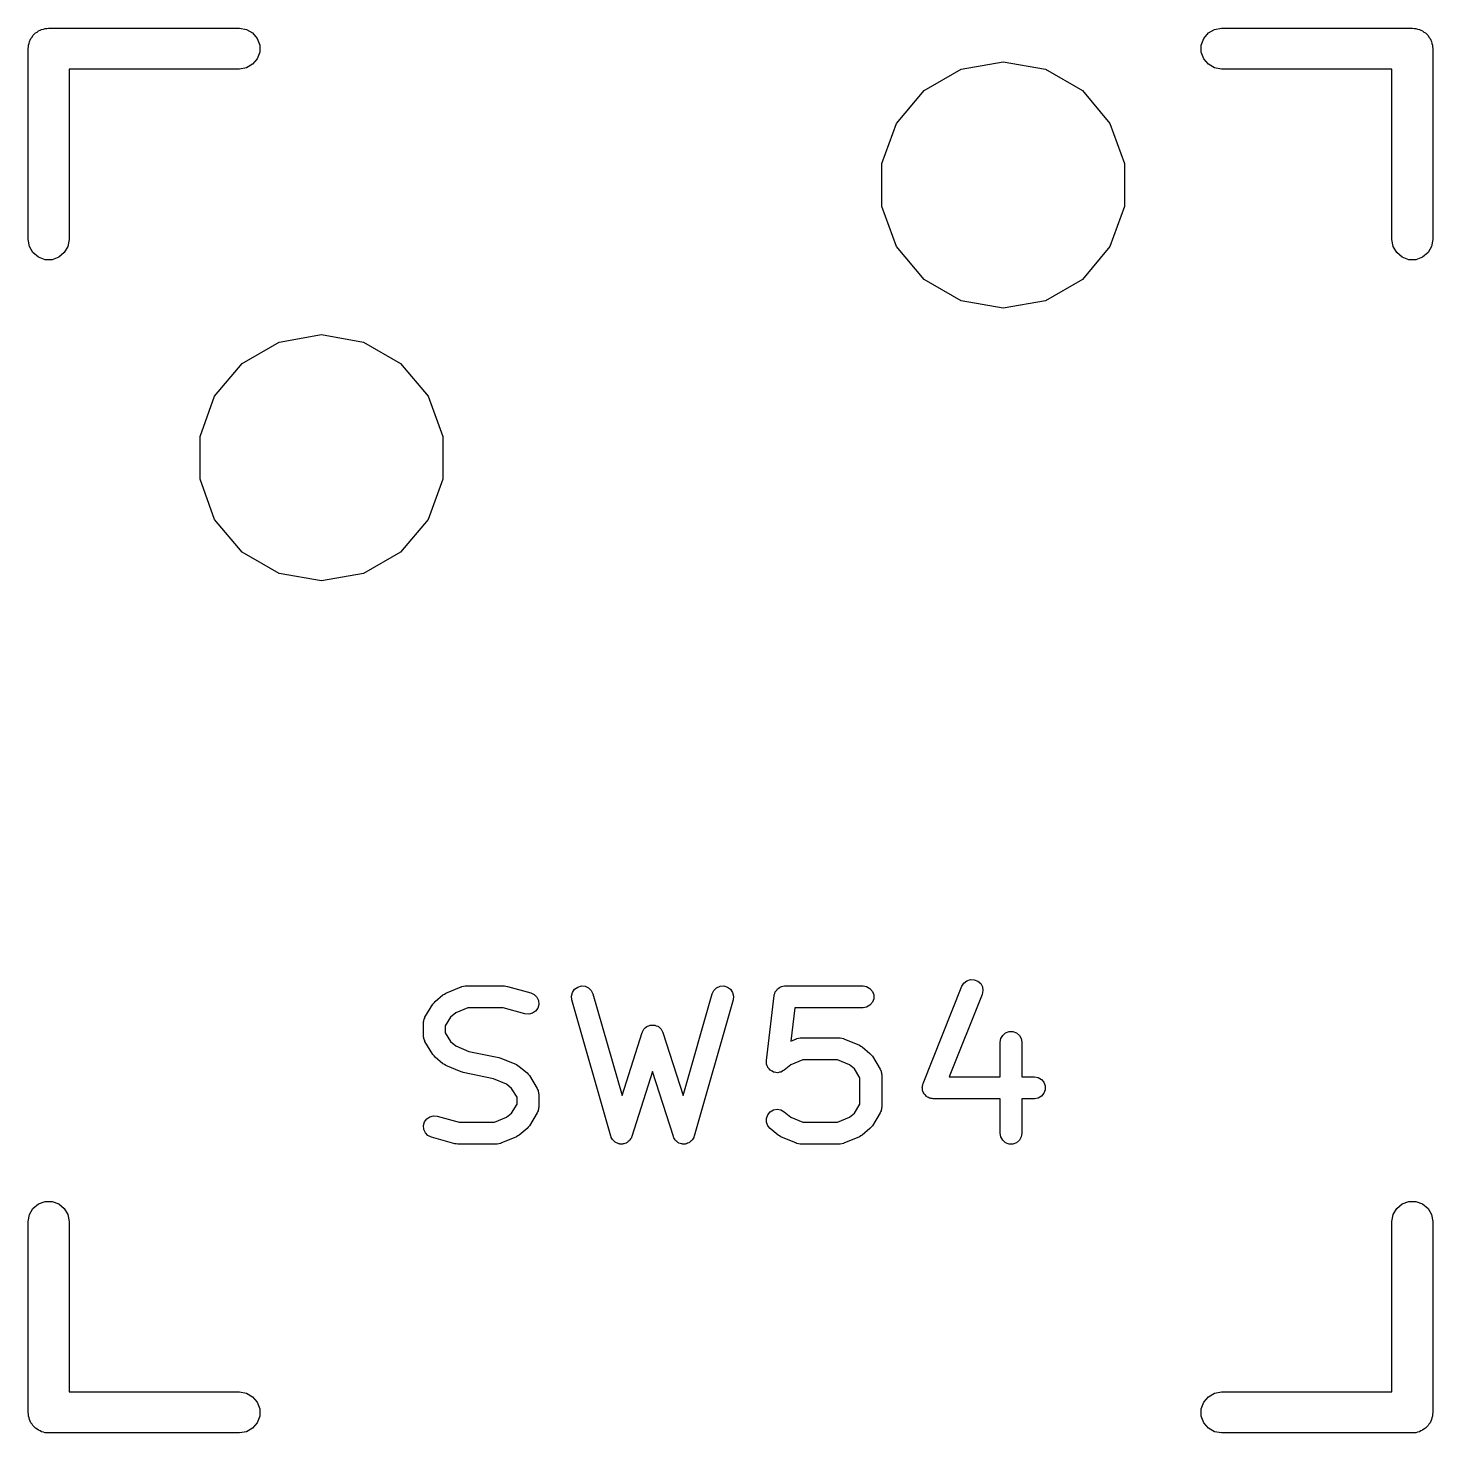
# Model space of a CAD drawing. Extents: x 47 to 330, y -254 to -153.
# Drawn here: x 298.08 to 311.17, y -226.54 to -213.46 of the extents above; entities that cross this region are included whole.
import ezdxf

# ---------------------------------------------------------------- set-up
doc = ezdxf.new("R2010")
doc.units = 0
doc.header["$MEASUREMENT"] = 0
doc.layers.add('BLACK', color=7, linetype='CONTINUOUS')

msp = doc.modelspace()

# ---------------------------------------------------------------- linework, layer by layer
at = {"layer": 'Black'}
for p, q in [((298.153, -213.504), (298.167, -213.496)), ((298.167, -213.496), (298.18, -213.485)), ((298.18, -213.485), (298.195, -213.479)), ((298.195, -213.479), (298.21, -213.471)), ((298.21, -213.471), (298.226, -213.468)), ((298.226, -213.468), (298.242, -213.462)), ((298.242, -213.462), (298.259, -213.462)), ((298.259, -213.462), (298.275, -213.459)), ((298.275, -213.459), (300.053, -213.459)), ((300.053, -213.459), (300.118, -213.471)), ((300.118, -213.471), (300.175, -213.504)), ((309.075, -213.504), (309.132, -213.471)), ((309.132, -213.471), (309.197, -213.459)), ((309.197, -213.459), (310.975, -213.459)), ((310.975, -213.459), (310.991, -213.462)), ((310.991, -213.462), (311.008, -213.462)), ((311.008, -213.462), (311.024, -213.468)), ((311.024, -213.468), (311.04, -213.471)), ((311.04, -213.471), (311.055, -213.479)), ((311.055, -213.479), (311.07, -213.485)), ((311.07, -213.485), (311.083, -213.496)), ((311.083, -213.496), (311.097, -213.504)), ((298.087, -213.617), (298.093, -213.601)), ((298.087, -213.634), (298.087, -213.617)), ((298.093, -213.601), (298.096, -213.585)), ((298.096, -213.585), (298.104, -213.57)), ((298.104, -213.57), (298.11, -213.555)), ((298.11, -213.555), (298.121, -213.542)), ((298.121, -213.542), (298.129, -213.528)), ((298.129, -213.528), (298.142, -213.517)), ((298.142, -213.517), (298.153, -213.504)), ((300.175, -213.504), (300.218, -213.555)), ((300.218, -213.555), (300.241, -213.617)), ((300.241, -213.617), (300.241, -213.683)), ((309.009, -213.617), (309.032, -213.555)), ((309.009, -213.683), (309.009, -213.617)), ((309.032, -213.555), (309.075, -213.504)), ((311.097, -213.504), (311.108, -213.517)), ((311.108, -213.517), (311.121, -213.528)), ((311.121, -213.528), (311.129, -213.542)), ((311.129, -213.542), (311.14, -213.555)), ((311.14, -213.555), (311.146, -213.57)), ((311.146, -213.57), (311.154, -213.585)), ((311.154, -213.585), (311.157, -213.601)), ((311.157, -213.601), (311.163, -213.617)), ((311.163, -213.617), (311.163, -213.634)), ((298.084, -213.65), (298.087, -213.634)), ((298.084, -215.428), (298.084, -213.65)), ((300.218, -213.745), (300.175, -213.796)), ((300.241, -213.683), (300.218, -213.745)), ((309.032, -213.745), (309.009, -213.683)), ((309.075, -213.796), (309.032, -213.745)), ((311.163, -213.634), (311.166, -213.65)), ((311.166, -213.65), (311.166, -215.428)), ((300.053, -213.84), (298.465, -213.84)), ((298.465, -213.84), (298.465, -215.428)), ((300.118, -213.829), (300.053, -213.84)), ((300.175, -213.796), (300.118, -213.829)), ((306.427, -214.041), (306.773, -213.842)), ((306.773, -213.842), (307.165, -213.773)), ((307.165, -213.773), (307.557, -213.842)), ((307.557, -213.842), (307.903, -214.041)), ((309.132, -213.829), (309.075, -213.796)), ((309.197, -213.84), (309.132, -213.829)), ((310.784, -213.84), (309.197, -213.84)), ((310.784, -215.428), (310.784, -213.84)), ((306.171, -214.346), (306.427, -214.041)), ((307.903, -214.041), (308.159, -214.346)), ((306.035, -214.721), (306.171, -214.346)), ((308.159, -214.346), (308.295, -214.721)), ((306.035, -215.119), (306.035, -214.721)), ((308.295, -214.721), (308.295, -215.119)), ((306.171, -215.494), (306.035, -215.119)), ((308.295, -215.119), (308.159, -215.494)), ((298.096, -215.493), (298.084, -215.428)), ((298.465, -215.428), (298.454, -215.493)), ((310.796, -215.493), (310.784, -215.428)), ((311.166, -215.428), (311.154, -215.493)), ((298.129, -215.55), (298.096, -215.493)), ((298.18, -215.593), (298.129, -215.55)), ((298.421, -215.55), (298.37, -215.593)), ((298.454, -215.493), (298.421, -215.55)), ((306.427, -215.799), (306.171, -215.494)), ((308.159, -215.494), (307.903, -215.799)), ((310.829, -215.55), (310.796, -215.493)), ((310.88, -215.593), (310.829, -215.55)), ((311.121, -215.55), (311.07, -215.593)), ((311.154, -215.493), (311.121, -215.55)), ((298.242, -215.616), (298.18, -215.593)), ((298.308, -215.616), (298.242, -215.616)), ((298.37, -215.593), (298.308, -215.616)), ((310.942, -215.616), (310.88, -215.593)), ((311.008, -215.616), (310.942, -215.616)), ((311.07, -215.593), (311.008, -215.616)), ((306.773, -215.998), (306.427, -215.799)), ((307.903, -215.799), (307.557, -215.998)), ((307.165, -216.067), (306.773, -215.998)), ((307.557, -215.998), (307.165, -216.067)), ((300.423, -216.382), (300.815, -216.313)), ((300.815, -216.313), (301.207, -216.382)), ((300.077, -216.581), (300.423, -216.382)), ((301.207, -216.382), (301.553, -216.581)), ((299.821, -216.886), (300.077, -216.581)), ((301.553, -216.581), (301.809, -216.886)), ((299.685, -217.261), (299.821, -216.886)), ((301.809, -216.886), (301.945, -217.261)), ((299.685, -217.659), (299.685, -217.261)), ((301.945, -217.261), (301.945, -217.659)), ((299.821, -218.034), (299.685, -217.659)), ((301.945, -217.659), (301.809, -218.034)), ((300.077, -218.339), (299.821, -218.034)), ((301.809, -218.034), (301.553, -218.339)), ((300.423, -218.538), (300.077, -218.339)), ((301.553, -218.339), (301.207, -218.538)), ((300.815, -218.607), (300.423, -218.538)), ((301.207, -218.538), (300.815, -218.607)), ((301.973, -222.446), (302.118, -222.386)), ((302.118, -222.386), (302.121, -222.385)), ((302.121, -222.385), (302.123, -222.384)), ((302.123, -222.384), (302.138, -222.381)), ((302.138, -222.381), (302.153, -222.378)), ((302.153, -222.378), (302.155, -222.378)), ((302.155, -222.378), (302.158, -222.378)), ((302.158, -222.378), (302.52, -222.378)), ((302.52, -222.378), (302.534, -222.38)), ((302.534, -222.38), (302.548, -222.382)), ((302.548, -222.382), (302.765, -222.442)), ((303.173, -222.409), (303.202, -222.388)), ((303.202, -222.388), (303.236, -222.378)), ((303.236, -222.378), (303.271, -222.381)), ((303.271, -222.381), (303.303, -222.395)), ((304.496, -222.395), (304.528, -222.381)), ((304.528, -222.381), (304.563, -222.378)), ((304.563, -222.378), (304.597, -222.388)), ((304.597, -222.388), (304.625, -222.409)), ((305.081, -222.394), (305.093, -222.386)), ((305.093, -222.386), (305.096, -222.385)), ((305.096, -222.385), (305.098, -222.384)), ((305.098, -222.384), (305.113, -222.381)), ((305.113, -222.381), (305.127, -222.378)), ((305.127, -222.378), (305.13, -222.378)), ((305.13, -222.378), (305.133, -222.378)), ((305.133, -222.378), (305.859, -222.378)), ((305.859, -222.378), (305.893, -222.384)), ((305.893, -222.384), (305.924, -222.402)), ((306.418, -223.288), (306.78, -222.381)), ((306.78, -222.381), (306.799, -222.351)), ((306.799, -222.351), (306.827, -222.33)), ((306.827, -222.33), (306.86, -222.318)), ((306.86, -222.318), (306.895, -222.32)), ((306.895, -222.32), (306.928, -222.333)), ((306.928, -222.333), (306.955, -222.356)), ((306.955, -222.356), (306.971, -222.387)), ((306.971, -222.387), (306.976, -222.422)), ((301.864, -222.535), (301.875, -222.522)), ((301.875, -222.522), (301.947, -222.462)), ((301.947, -222.462), (301.961, -222.454)), ((301.961, -222.454), (301.973, -222.446)), ((302.765, -222.442), (302.797, -222.457)), ((302.797, -222.457), (302.822, -222.482)), ((302.822, -222.482), (302.837, -222.515)), ((302.837, -222.515), (302.839, -222.55)), ((303.145, -222.472), (303.153, -222.438)), ((303.148, -222.507), (303.145, -222.472)), ((303.511, -223.777), (303.148, -222.507)), ((303.153, -222.438), (303.173, -222.409)), ((303.303, -222.395), (303.328, -222.42)), ((303.328, -222.42), (303.344, -222.452)), ((303.344, -222.452), (303.615, -223.399)), ((304.184, -223.399), (304.455, -222.452)), ((304.65, -222.507), (304.287, -223.777)), ((304.455, -222.452), (304.47, -222.42)), ((304.47, -222.42), (304.496, -222.395)), ((304.625, -222.409), (304.645, -222.438)), ((304.645, -222.438), (304.654, -222.472)), ((304.654, -222.472), (304.65, -222.507)), ((304.96, -223.072), (305.032, -222.467)), ((305.032, -222.467), (305.033, -222.465)), ((305.033, -222.462), (305.038, -222.448)), ((305.033, -222.465), (305.033, -222.462)), ((305.038, -222.448), (305.042, -222.434)), ((305.042, -222.434), (305.044, -222.431)), ((305.044, -222.431), (305.045, -222.429)), ((305.045, -222.429), (305.055, -222.417)), ((305.055, -222.417), (305.064, -222.405)), ((305.064, -222.405), (305.066, -222.404)), ((305.066, -222.404), (305.068, -222.402)), ((305.068, -222.402), (305.081, -222.394)), ((305.924, -222.402), (305.947, -222.429)), ((305.947, -222.429), (305.959, -222.462)), ((305.959, -222.497), (305.947, -222.53)), ((305.959, -222.462), (305.959, -222.497)), ((306.969, -222.457), (306.662, -223.225)), ((306.976, -222.422), (306.969, -222.457)), ((301.78, -222.669), (301.853, -222.548)), ((301.853, -222.548), (301.864, -222.535)), ((302.066, -222.628), (302.018, -222.668)), ((302.178, -222.581), (302.066, -222.628)), ((302.507, -222.581), (302.178, -222.581)), ((302.711, -222.638), (302.507, -222.581)), ((302.746, -222.641), (302.711, -222.638)), ((302.78, -222.632), (302.746, -222.641)), ((302.809, -222.612), (302.78, -222.632)), ((302.83, -222.584), (302.809, -222.612)), ((302.839, -222.55), (302.83, -222.584)), ((305.223, -222.581), (305.186, -222.892)), ((305.859, -222.581), (305.223, -222.581)), ((305.893, -222.575), (305.859, -222.581)), ((305.924, -222.557), (305.893, -222.575)), ((305.947, -222.53), (305.924, -222.557)), ((301.766, -222.721), (301.767, -222.712)), ((301.766, -222.842), (301.766, -222.721)), ((301.767, -222.712), (301.768, -222.702)), ((301.768, -222.702), (301.77, -222.695)), ((301.77, -222.695), (301.772, -222.687)), ((301.772, -222.687), (301.777, -222.678)), ((301.777, -222.678), (301.78, -222.669)), ((302.018, -222.668), (301.969, -222.75)), ((301.969, -222.75), (301.969, -222.814)), ((303.813, -222.792), (303.819, -222.78)), ((303.819, -222.78), (303.822, -222.777)), ((303.822, -222.777), (303.824, -222.774)), ((303.824, -222.774), (303.835, -222.766)), ((303.835, -222.766), (303.845, -222.756)), ((303.845, -222.756), (303.849, -222.755)), ((303.849, -222.755), (303.852, -222.752)), ((303.852, -222.752), (303.865, -222.748)), ((303.865, -222.748), (303.878, -222.743)), ((303.878, -222.743), (303.882, -222.743)), ((303.882, -222.743), (303.886, -222.742)), ((303.886, -222.742), (303.899, -222.742)), ((303.899, -222.742), (303.913, -222.742)), ((303.913, -222.742), (303.917, -222.743)), ((303.917, -222.743), (303.921, -222.743)), ((303.921, -222.743), (303.934, -222.748)), ((303.934, -222.748), (303.947, -222.752)), ((303.947, -222.752), (303.95, -222.755)), ((303.95, -222.755), (303.954, -222.756)), ((303.954, -222.756), (303.964, -222.766)), ((303.964, -222.766), (303.974, -222.774)), ((303.974, -222.774), (303.977, -222.777)), ((303.977, -222.777), (303.98, -222.78)), ((303.98, -222.78), (303.986, -222.792)), ((301.767, -222.852), (301.766, -222.842)), ((301.768, -222.862), (301.767, -222.852)), ((301.77, -222.869), (301.768, -222.862)), ((301.772, -222.877), (301.77, -222.869)), ((301.777, -222.886), (301.772, -222.877)), ((301.78, -222.895), (301.777, -222.886)), ((301.853, -223.016), (301.78, -222.895)), ((301.969, -222.814), (302.018, -222.896)), ((302.018, -222.896), (302.066, -222.936)), ((303.615, -223.399), (303.803, -222.811)), ((303.803, -222.811), (303.804, -222.808)), ((303.804, -222.808), (303.805, -222.804)), ((303.805, -222.804), (303.813, -222.792)), ((303.986, -222.792), (303.993, -222.804)), ((303.993, -222.804), (303.994, -222.808)), ((303.994, -222.808), (303.996, -222.811)), ((303.996, -222.811), (304.184, -223.399)), ((305.186, -222.892), (305.239, -222.87)), ((305.239, -222.87), (305.241, -222.869)), ((305.241, -222.869), (305.243, -222.868)), ((305.243, -222.868), (305.259, -222.865)), ((305.259, -222.865), (305.273, -222.862)), ((305.273, -222.862), (305.276, -222.862)), ((305.276, -222.862), (305.278, -222.862)), ((305.278, -222.862), (305.641, -222.862)), ((305.641, -222.862), (305.643, -222.862)), ((305.643, -222.862), (305.646, -222.862)), ((305.646, -222.862), (305.661, -222.865)), ((305.661, -222.865), (305.676, -222.868)), ((305.676, -222.868), (305.678, -222.869)), ((305.678, -222.869), (305.68, -222.87)), ((305.68, -222.87), (305.825, -222.93)), ((307.136, -222.903), (307.142, -222.868)), ((307.136, -223.225), (307.136, -222.903)), ((307.142, -222.868), (307.16, -222.838)), ((307.16, -222.838), (307.187, -222.815)), ((307.187, -222.815), (307.22, -222.803)), ((307.22, -222.803), (307.255, -222.803)), ((307.255, -222.803), (307.288, -222.815)), ((307.288, -222.815), (307.315, -222.838)), ((307.315, -222.838), (307.333, -222.868)), ((307.333, -222.868), (307.339, -222.903)), ((307.339, -222.903), (307.339, -223.225)), ((301.864, -223.028), (301.853, -223.016)), ((301.875, -223.041), (301.864, -223.028)), ((301.947, -223.102), (301.875, -223.041)), ((302.066, -222.936), (302.188, -222.987)), ((302.188, -222.987), (302.469, -223.045)), ((302.469, -223.045), (302.478, -223.049)), ((305.825, -222.93), (305.838, -222.938)), ((305.838, -222.938), (305.851, -222.946)), ((305.851, -222.946), (305.924, -223.006)), ((305.924, -223.006), (305.935, -223.019)), ((305.935, -223.019), (305.946, -223.032)), ((305.946, -223.032), (306.018, -223.153)), ((301.961, -223.109), (301.947, -223.102)), ((301.973, -223.118), (301.961, -223.109)), ((302.118, -223.178), (301.973, -223.118)), ((302.128, -223.18), (302.118, -223.178)), ((302.478, -223.049), (302.487, -223.051)), ((302.487, -223.051), (302.632, -223.111)), ((302.632, -223.111), (302.645, -223.12)), ((302.645, -223.12), (302.658, -223.127)), ((302.658, -223.127), (302.731, -223.188)), ((303.899, -223.176), (303.706, -223.78)), ((304.093, -223.78), (303.899, -223.176)), ((304.96, -223.087), (304.96, -223.072)), ((304.96, -223.102), (304.96, -223.087)), ((304.961, -223.104), (304.96, -223.102)), ((304.961, -223.107), (304.961, -223.104)), ((304.967, -223.121), (304.961, -223.107)), ((304.972, -223.135), (304.967, -223.121)), ((304.974, -223.137), (304.972, -223.135)), ((304.975, -223.14), (304.974, -223.137)), ((304.985, -223.151), (304.975, -223.14)), ((304.995, -223.162), (304.985, -223.151)), ((304.997, -223.163), (304.995, -223.162)), ((305, -223.166), (304.997, -223.163)), ((305.013, -223.172), (305, -223.166)), ((305.025, -223.18), (305.013, -223.172)), ((305.097, -223.178), (305.095, -223.18)), ((305.1, -223.178), (305.097, -223.178)), ((305.113, -223.17), (305.1, -223.178)), ((305.125, -223.162), (305.113, -223.17)), ((305.186, -223.112), (305.125, -223.162)), ((305.298, -223.065), (305.186, -223.112)), ((305.621, -223.065), (305.298, -223.065)), ((305.733, -223.112), (305.621, -223.065)), ((305.78, -223.151), (305.733, -223.112)), ((305.83, -223.233), (305.78, -223.151)), ((306.018, -223.153), (306.022, -223.162)), ((306.022, -223.162), (306.027, -223.17)), ((306.027, -223.17), (306.028, -223.178)), ((306.028, -223.178), (306.031, -223.186)), ((302.137, -223.184), (302.128, -223.18)), ((302.418, -223.242), (302.137, -223.184)), ((302.54, -223.293), (302.418, -223.242)), ((302.587, -223.333), (302.54, -223.293)), ((302.731, -223.188), (302.742, -223.201)), ((302.742, -223.201), (302.753, -223.213)), ((302.753, -223.213), (302.825, -223.334)), ((305.028, -223.18), (305.025, -223.18)), ((305.031, -223.182), (305.028, -223.18)), ((305.046, -223.183), (305.031, -223.182)), ((305.06, -223.186), (305.046, -223.183)), ((305.063, -223.185), (305.06, -223.186)), ((305.066, -223.186), (305.063, -223.185)), ((305.08, -223.182), (305.066, -223.186)), ((305.095, -223.18), (305.08, -223.182)), ((305.83, -223.479), (305.83, -223.233)), ((306.031, -223.186), (306.031, -223.196)), ((306.031, -223.196), (306.033, -223.205)), ((306.033, -223.205), (306.033, -223.508)), ((306.412, -223.309), (306.415, -223.299)), ((306.412, -223.316), (306.412, -223.309)), ((306.415, -223.299), (306.418, -223.288)), ((306.662, -223.225), (307.136, -223.225)), ((307.339, -223.225), (307.455, -223.225)), ((307.455, -223.225), (307.49, -223.231)), ((307.49, -223.231), (307.521, -223.248)), ((307.521, -223.248), (307.543, -223.275)), ((307.543, -223.275), (307.555, -223.309)), ((307.555, -223.309), (307.555, -223.344)), ((302.637, -223.415), (302.587, -223.333)), ((302.637, -223.479), (302.637, -223.415)), ((302.825, -223.334), (302.829, -223.343)), ((302.829, -223.343), (302.834, -223.352)), ((302.834, -223.352), (302.835, -223.36)), ((302.835, -223.36), (302.838, -223.367)), ((302.838, -223.367), (302.838, -223.377)), ((302.838, -223.377), (302.84, -223.387)), ((302.84, -223.387), (302.84, -223.508)), ((306.41, -223.323), (306.412, -223.316)), ((306.412, -223.333), (306.41, -223.323)), ((306.412, -223.344), (306.412, -223.333)), ((306.414, -223.351), (306.412, -223.344)), ((306.415, -223.358), (306.414, -223.351)), ((306.42, -223.367), (306.415, -223.358)), ((306.424, -223.377), (306.42, -223.367)), ((306.429, -223.383), (306.424, -223.377)), ((306.432, -223.389), (306.429, -223.383)), ((306.44, -223.396), (306.432, -223.389)), ((306.447, -223.404), (306.44, -223.396)), ((306.453, -223.408), (306.447, -223.404)), ((306.458, -223.413), (306.453, -223.408)), ((306.468, -223.416), (306.458, -223.413)), ((306.477, -223.422), (306.468, -223.416)), ((306.484, -223.423), (306.477, -223.422)), ((306.491, -223.426), (306.484, -223.423)), ((306.502, -223.426), (306.491, -223.426)), ((306.512, -223.428), (306.502, -223.426)), ((307.136, -223.428), (306.512, -223.428)), ((307.136, -223.75), (307.136, -223.428)), ((307.455, -223.428), (307.339, -223.428)), ((307.339, -223.428), (307.339, -223.75)), ((307.49, -223.422), (307.455, -223.428)), ((307.521, -223.404), (307.49, -223.422)), ((307.543, -223.377), (307.521, -223.404)), ((307.555, -223.344), (307.543, -223.377)), ((302.54, -223.601), (302.587, -223.562)), ((302.587, -223.562), (302.637, -223.479)), ((302.825, -223.56), (302.753, -223.681)), ((302.829, -223.551), (302.825, -223.56)), ((302.834, -223.542), (302.829, -223.551)), ((302.835, -223.534), (302.834, -223.542)), ((302.838, -223.527), (302.835, -223.534)), ((302.84, -223.508), (302.838, -223.517)), ((302.838, -223.517), (302.838, -223.527)), ((304.972, -223.578), (304.995, -223.551)), ((304.995, -223.551), (305.025, -223.533)), ((305.025, -223.533), (305.06, -223.527)), ((305.06, -223.527), (305.095, -223.533)), ((305.095, -223.533), (305.125, -223.551)), ((305.125, -223.551), (305.186, -223.601)), ((305.733, -223.601), (305.78, -223.562)), ((305.78, -223.562), (305.83, -223.479)), ((306.018, -223.56), (305.946, -223.681)), ((306.022, -223.551), (306.018, -223.56)), ((306.027, -223.542), (306.022, -223.551)), ((306.028, -223.534), (306.027, -223.542)), ((306.031, -223.527), (306.028, -223.534)), ((306.033, -223.508), (306.031, -223.517)), ((306.031, -223.517), (306.031, -223.527)), ((301.766, -223.679), (301.776, -223.645)), ((301.769, -223.714), (301.766, -223.679)), ((301.776, -223.645), (301.796, -223.617)), ((301.796, -223.617), (301.825, -223.597)), ((301.825, -223.597), (301.859, -223.588)), ((301.859, -223.588), (301.894, -223.591)), ((301.894, -223.591), (302.099, -223.648)), ((302.099, -223.648), (302.428, -223.648)), ((302.428, -223.648), (302.54, -223.601)), ((302.742, -223.694), (302.731, -223.707)), ((302.753, -223.681), (302.742, -223.694)), ((304.96, -223.611), (304.972, -223.578)), ((304.96, -223.647), (304.96, -223.611)), ((304.973, -223.68), (304.96, -223.647)), ((304.995, -223.707), (304.973, -223.68)), ((305.186, -223.601), (305.298, -223.648)), ((305.298, -223.648), (305.621, -223.648)), ((305.621, -223.648), (305.733, -223.601)), ((305.935, -223.694), (305.924, -223.707)), ((305.946, -223.681), (305.935, -223.694)), ((301.784, -223.747), (301.769, -223.714)), ((301.808, -223.772), (301.784, -223.747)), ((301.84, -223.787), (301.808, -223.772)), ((302.058, -223.847), (301.84, -223.787)), ((302.632, -223.783), (302.487, -223.843)), ((302.645, -223.775), (302.632, -223.783)), ((302.658, -223.767), (302.645, -223.775)), ((302.731, -223.707), (302.658, -223.767)), ((303.514, -223.783), (303.511, -223.777)), ((303.515, -223.788), (303.514, -223.783)), ((303.521, -223.798), (303.515, -223.788)), ((303.527, -223.809), (303.521, -223.798)), ((303.531, -223.813), (303.527, -223.809)), ((303.534, -223.818), (303.531, -223.813)), ((303.543, -223.825), (303.534, -223.818)), ((303.552, -223.834), (303.543, -223.825)), ((303.672, -223.827), (303.663, -223.835)), ((303.682, -223.82), (303.672, -223.827)), ((303.685, -223.816), (303.682, -223.82)), ((303.689, -223.812), (303.685, -223.816)), ((303.695, -223.801), (303.689, -223.812)), ((303.702, -223.791), (303.695, -223.801)), ((303.703, -223.785), (303.702, -223.791)), ((303.706, -223.78), (303.703, -223.785)), ((304.095, -223.785), (304.093, -223.78)), ((304.097, -223.791), (304.095, -223.785)), ((304.104, -223.801), (304.097, -223.791)), ((304.109, -223.812), (304.104, -223.801)), ((304.113, -223.816), (304.109, -223.812)), ((304.117, -223.82), (304.113, -223.816)), ((304.126, -223.827), (304.117, -223.82)), ((304.135, -223.835), (304.126, -223.827)), ((304.255, -223.825), (304.246, -223.834)), ((304.265, -223.818), (304.255, -223.825)), ((304.268, -223.813), (304.265, -223.818)), ((304.272, -223.809), (304.268, -223.813)), ((304.277, -223.798), (304.272, -223.809)), ((304.284, -223.788), (304.277, -223.798)), ((304.285, -223.783), (304.284, -223.788)), ((304.287, -223.777), (304.285, -223.783)), ((305.068, -223.767), (304.995, -223.707)), ((305.081, -223.775), (305.068, -223.767)), ((305.094, -223.783), (305.081, -223.775)), ((305.239, -223.843), (305.094, -223.783)), ((305.825, -223.783), (305.68, -223.843)), ((305.838, -223.775), (305.825, -223.783)), ((305.851, -223.767), (305.838, -223.775)), ((305.924, -223.707), (305.851, -223.767)), ((307.142, -223.784), (307.136, -223.75)), ((307.16, -223.815), (307.142, -223.784)), ((307.187, -223.838), (307.16, -223.815)), ((307.315, -223.815), (307.288, -223.838)), ((307.333, -223.784), (307.315, -223.815)), ((307.339, -223.75), (307.333, -223.784)), ((302.071, -223.849), (302.058, -223.847)), ((302.085, -223.851), (302.071, -223.849)), ((302.448, -223.851), (302.085, -223.851)), ((302.45, -223.851), (302.448, -223.851)), ((302.453, -223.851), (302.45, -223.851)), ((302.467, -223.848), (302.453, -223.851)), ((302.483, -223.845), (302.467, -223.848)), ((302.485, -223.844), (302.483, -223.845)), ((302.487, -223.843), (302.485, -223.844)), ((303.557, -223.836), (303.552, -223.834)), ((303.562, -223.839), (303.557, -223.836)), ((303.573, -223.843), (303.562, -223.839)), ((303.584, -223.848), (303.573, -223.843)), ((303.59, -223.848), (303.584, -223.848)), ((303.595, -223.85), (303.59, -223.848)), ((303.607, -223.85), (303.595, -223.85)), ((303.62, -223.851), (303.607, -223.85)), ((303.625, -223.849), (303.62, -223.851)), ((303.631, -223.849), (303.625, -223.849)), ((303.642, -223.844), (303.631, -223.849)), ((303.653, -223.841), (303.642, -223.844)), ((303.658, -223.838), (303.653, -223.841)), ((303.663, -223.835), (303.658, -223.838)), ((304.141, -223.838), (304.135, -223.835)), ((304.145, -223.841), (304.141, -223.838)), ((304.157, -223.844), (304.145, -223.841)), ((304.168, -223.849), (304.157, -223.844)), ((304.174, -223.849), (304.168, -223.849)), ((304.179, -223.851), (304.174, -223.849)), ((304.191, -223.85), (304.179, -223.851)), ((304.203, -223.85), (304.191, -223.85)), ((304.209, -223.848), (304.203, -223.85)), ((304.214, -223.848), (304.209, -223.848)), ((304.225, -223.843), (304.214, -223.848)), ((304.237, -223.839), (304.225, -223.843)), ((304.241, -223.836), (304.237, -223.839)), ((304.246, -223.834), (304.241, -223.836)), ((305.241, -223.844), (305.239, -223.843)), ((305.243, -223.845), (305.241, -223.844)), ((305.259, -223.848), (305.243, -223.845)), ((305.273, -223.851), (305.259, -223.848)), ((305.276, -223.851), (305.273, -223.851)), ((305.278, -223.851), (305.276, -223.851)), ((305.641, -223.851), (305.278, -223.851)), ((305.643, -223.851), (305.641, -223.851)), ((305.646, -223.851), (305.643, -223.851)), ((305.661, -223.848), (305.646, -223.851)), ((305.676, -223.845), (305.661, -223.848)), ((305.678, -223.844), (305.676, -223.845)), ((305.68, -223.843), (305.678, -223.844)), ((307.22, -223.85), (307.187, -223.838)), ((307.255, -223.85), (307.22, -223.85)), ((307.288, -223.838), (307.255, -223.85)), ((298.096, -224.507), (298.129, -224.45)), ((298.129, -224.45), (298.18, -224.407)), ((298.18, -224.407), (298.242, -224.384)), ((298.242, -224.384), (298.308, -224.384)), ((298.308, -224.384), (298.37, -224.407)), ((298.37, -224.407), (298.421, -224.45)), ((298.421, -224.45), (298.454, -224.507)), ((310.796, -224.507), (310.829, -224.45)), ((310.829, -224.45), (310.88, -224.407)), ((310.88, -224.407), (310.942, -224.384)), ((310.942, -224.384), (311.008, -224.384)), ((311.008, -224.384), (311.07, -224.407)), ((311.07, -224.407), (311.121, -224.45)), ((311.121, -224.45), (311.154, -224.507)), ((298.084, -224.572), (298.096, -224.507)), ((298.084, -226.35), (298.084, -224.572)), ((298.454, -224.507), (298.465, -224.572)), ((298.465, -224.572), (298.465, -226.159)), ((310.784, -224.572), (310.796, -224.507)), ((310.784, -226.159), (310.784, -224.572)), ((311.154, -224.507), (311.166, -224.572)), ((311.166, -224.572), (311.166, -226.35)), ((298.465, -226.159), (300.053, -226.159)), ((300.053, -226.159), (300.118, -226.171)), ((300.118, -226.171), (300.175, -226.204)), ((309.075, -226.204), (309.132, -226.171)), ((309.132, -226.171), (309.197, -226.159)), ((309.197, -226.159), (310.784, -226.159)), ((300.175, -226.204), (300.218, -226.255)), ((300.218, -226.255), (300.241, -226.317)), ((300.241, -226.317), (300.241, -226.383)), ((309.009, -226.317), (309.032, -226.255)), ((309.009, -226.383), (309.009, -226.317)), ((309.032, -226.255), (309.075, -226.204)), ((298.087, -226.366), (298.084, -226.35)), ((298.087, -226.383), (298.087, -226.366)), ((298.093, -226.399), (298.087, -226.383)), ((298.096, -226.415), (298.093, -226.399)), ((298.104, -226.43), (298.096, -226.415)), ((298.11, -226.445), (298.104, -226.43)), ((298.121, -226.458), (298.11, -226.445)), ((300.218, -226.445), (300.175, -226.496)), ((300.241, -226.383), (300.218, -226.445)), ((309.032, -226.445), (309.009, -226.383)), ((309.075, -226.496), (309.032, -226.445)), ((311.14, -226.445), (311.129, -226.458)), ((311.146, -226.43), (311.14, -226.445)), ((311.154, -226.415), (311.146, -226.43)), ((311.157, -226.399), (311.154, -226.415)), ((311.163, -226.383), (311.157, -226.399)), ((311.166, -226.35), (311.163, -226.366)), ((311.163, -226.366), (311.163, -226.383)), ((298.129, -226.472), (298.121, -226.458)), ((298.142, -226.483), (298.129, -226.472)), ((298.153, -226.496), (298.142, -226.483)), ((298.167, -226.504), (298.153, -226.496)), ((298.18, -226.515), (298.167, -226.504)), ((298.195, -226.521), (298.18, -226.515)), ((298.21, -226.529), (298.195, -226.521)), ((298.226, -226.532), (298.21, -226.529)), ((298.242, -226.538), (298.226, -226.532)), ((298.259, -226.538), (298.242, -226.538)), ((298.275, -226.54), (298.259, -226.538)), ((300.053, -226.54), (298.275, -226.54)), ((300.118, -226.529), (300.053, -226.54)), ((300.175, -226.496), (300.118, -226.529)), ((309.132, -226.529), (309.075, -226.496)), ((309.197, -226.54), (309.132, -226.529)), ((310.975, -226.54), (309.197, -226.54)), ((310.991, -226.538), (310.975, -226.54)), ((311.008, -226.538), (310.991, -226.538)), ((311.024, -226.532), (311.008, -226.538)), ((311.04, -226.529), (311.024, -226.532)), ((311.055, -226.521), (311.04, -226.529)), ((311.07, -226.515), (311.055, -226.521)), ((311.083, -226.504), (311.07, -226.515)), ((311.097, -226.496), (311.083, -226.504)), ((311.108, -226.483), (311.097, -226.496)), ((311.121, -226.472), (311.108, -226.483)), ((311.129, -226.458), (311.121, -226.472))]:
    msp.add_line(p, q, dxfattribs=at)

doc.saveas('drawing.dxf')
